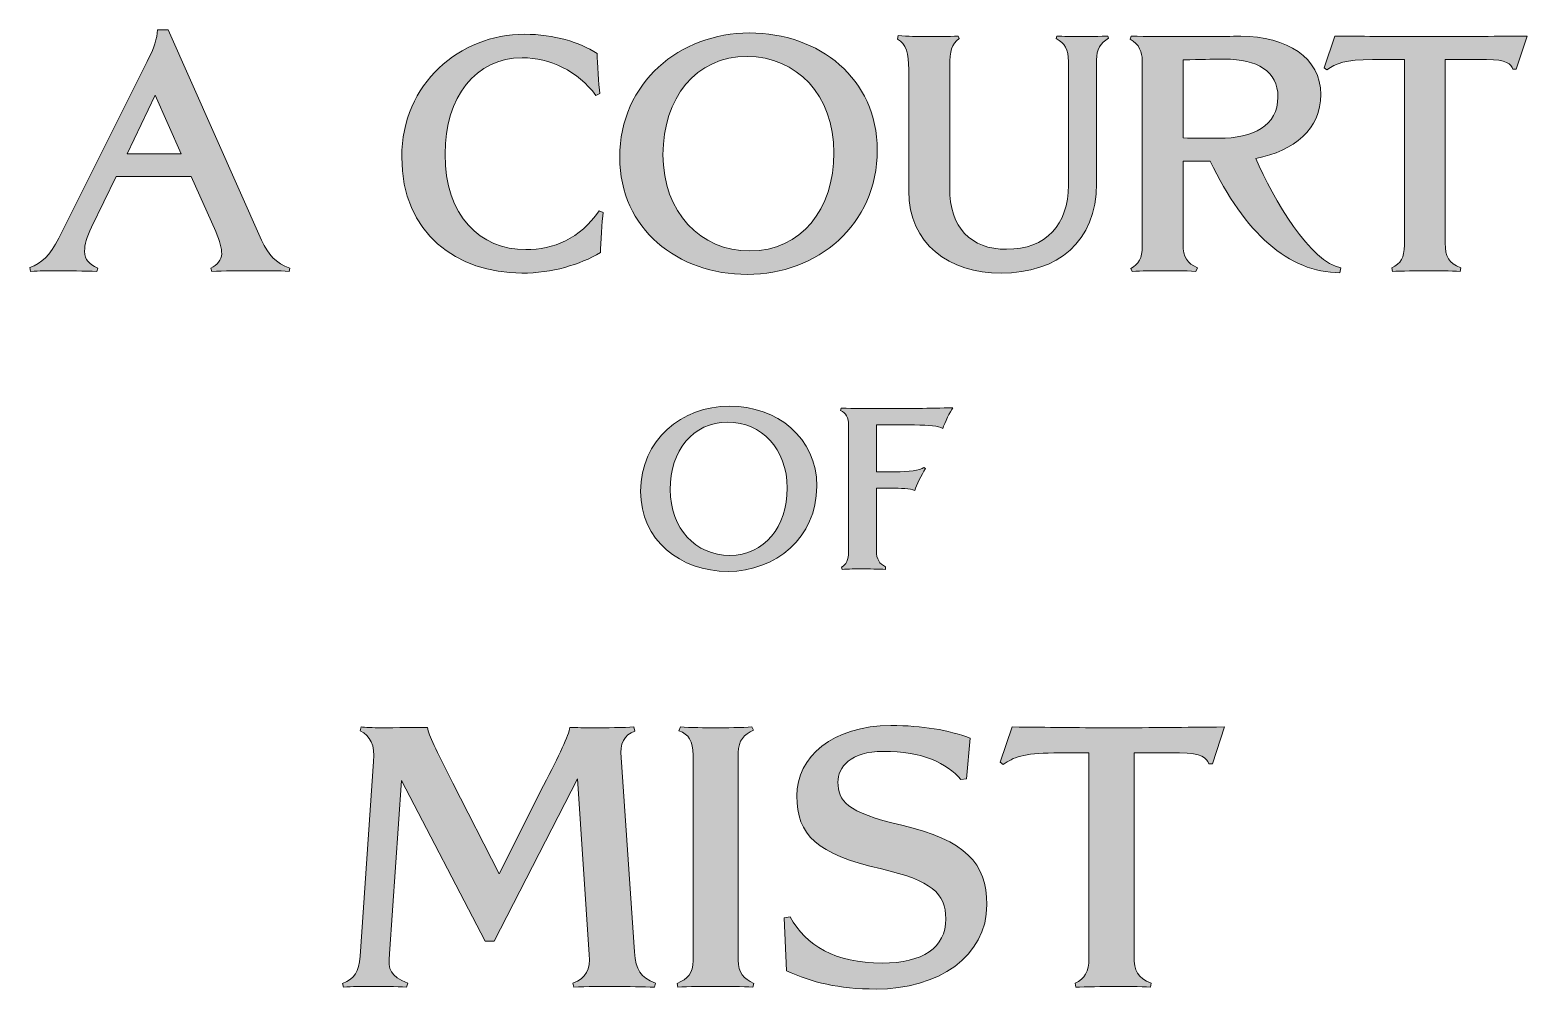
# Model space of a CAD drawing. Header units: millimetres. Extents: x 67.1 to 97, y -83.9 to -50.7.
# Drawn here: x 67.05 to 96.98, y -69.87 to -50.7 of the extents above; entities that cross this region are included whole.
import ezdxf

# ---------------------------------------------------------------- set-up
doc = ezdxf.new("R2010")
doc.units = ezdxf.units.MM
doc.header["$MEASUREMENT"] = 0
doc.layers.add('Layer 1', color=7, linetype='Continuous', lineweight=0)

msp = doc.modelspace()

# ---------------------------------------------------------------- hatches: boundary and pattern name
at = {"layer": 'Layer 1', "transparency": 33554687}
h = msp.add_hatch(color=250, dxfattribs=at)
h.dxf.hatch_style = 2
edge = h.paths.add_edge_path()
edge.add_spline(control_points=[(69.561, -52.003), (69.561, -52.003), (68.998, -53.176), (68.998, -53.176), (68.998, -53.176), (70.077, -53.176), (70.077, -53.176), (70.077, -53.176), (69.561, -52.003), (69.561, -52.003)], knot_values=[0, 0, 0, 0, 1, 1, 1, 2, 2, 2, 3, 3, 3, 3], degree=3, periodic=0)
edge = h.paths.add_edge_path()
edge.add_spline(control_points=[(72.235, -55.528), (72.041, -55.508), (71.753, -55.515), (71.505, -55.515), (71.277, -55.515), (70.908, -55.515), (70.694, -55.528), (70.694, -55.528), (70.674, -55.461), (70.674, -55.461), (70.794, -55.408), (70.888, -55.287), (70.888, -55.18), (70.888, -55.059), (70.855, -54.932), (70.768, -54.731), (70.768, -54.731), (70.278, -53.632), (70.278, -53.632), (70.278, -53.632), (68.777, -53.632), (68.777, -53.632), (68.777, -53.632), (68.288, -54.644), (68.288, -54.644), (68.187, -54.851), (68.147, -54.985), (68.147, -55.126), (68.147, -55.307), (68.234, -55.367), (68.409, -55.461), (68.409, -55.461), (68.389, -55.528), (68.389, -55.528), (68.161, -55.522), (67.806, -55.515), (67.578, -55.515), (67.377, -55.515), (67.263, -55.515), (67.068, -55.528), (67.068, -55.528), (67.055, -55.448), (67.055, -55.448), (67.289, -55.367), (67.457, -55.213), (67.631, -54.865), (67.631, -54.865), (69.4, -51.333), (69.4, -51.333), (69.535, -51.065), (69.602, -50.864), (69.602, -50.703), (69.602, -50.703), (69.816, -50.703), (69.816, -50.703), (69.816, -50.703), (71.686, -54.905), (71.686, -54.905), (71.813, -55.193), (71.974, -55.367), (72.249, -55.461), (72.249, -55.461), (72.235, -55.528), (72.235, -55.528)], knot_values=[0, 0, 0, 0, 1, 1, 1, 2, 2, 2, 3, 3, 3, 4, 4, 4, 5, 5, 5, 6, 6, 6, 7, 7, 7, 8, 8, 8, 9, 9, 9, 10, 10, 10, 11, 11, 11, 12, 12, 12, 13, 13, 13, 14, 14, 14, 15, 15, 15, 16, 16, 16, 17, 17, 17, 18, 18, 18, 19, 19, 19, 20, 20, 20, 21, 21, 21, 21], degree=3, periodic=0)
h = msp.add_hatch(color=250, dxfattribs=at)
h.dxf.hatch_style = 2
edge = h.paths.add_edge_path()
edge.add_spline(control_points=[(78.462, -55.153), (78.04, -55.394), (77.497, -55.562), (76.887, -55.562), (75.594, -55.562), (74.488, -54.771), (74.488, -53.243), (74.488, -51.768), (75.647, -50.79), (76.941, -50.79), (77.551, -50.79), (78.02, -50.944), (78.395, -51.172), (78.395, -51.353), (78.422, -51.802), (78.449, -51.976), (78.449, -51.976), (78.368, -52.01), (78.368, -52.01), (78.006, -51.521), (77.45, -51.259), (76.894, -51.259), (75.969, -51.259), (75.353, -52.043), (75.353, -53.183), (75.353, -54.422), (76.056, -55.093), (76.968, -55.093), (77.517, -55.093), (78.047, -54.878), (78.435, -54.315), (78.435, -54.315), (78.516, -54.349), (78.516, -54.349), (78.489, -54.523), (78.462, -54.972), (78.462, -55.153)], knot_values=[0, 0, 0, 0, 1, 1, 1, 2, 2, 2, 3, 3, 3, 4, 4, 4, 5, 5, 5, 6, 6, 6, 7, 7, 7, 8, 8, 8, 9, 9, 9, 10, 10, 10, 11, 11, 11, 12, 12, 12, 12], degree=3, periodic=0)
h = msp.add_hatch(color=250, dxfattribs=at)
h.dxf.hatch_style = 2
edge = h.paths.add_edge_path()
edge.add_spline(control_points=[(81.391, -51.232), (80.366, -51.232), (79.709, -52.063), (79.709, -53.196), (79.709, -54.349), (80.46, -55.119), (81.445, -55.119), (82.47, -55.119), (83.127, -54.288), (83.127, -53.156), (83.127, -52.003), (82.377, -51.232), (81.391, -51.232)], knot_values=[0, 0, 0, 0, 1, 1, 1, 2, 2, 2, 3, 3, 3, 4, 4, 4, 4], degree=3, periodic=0)
edge = h.paths.add_edge_path()
edge.add_spline(control_points=[(81.398, -55.589), (80.004, -55.589), (78.845, -54.677), (78.845, -53.25), (78.845, -51.748), (80.051, -50.763), (81.438, -50.763), (82.832, -50.763), (83.992, -51.675), (83.992, -53.102), (83.992, -54.603), (82.785, -55.589), (81.398, -55.589)], knot_values=[0, 0, 0, 0, 1, 1, 1, 2, 2, 2, 3, 3, 3, 4, 4, 4, 4], degree=3, periodic=0)
h = msp.add_hatch(color=250, dxfattribs=at)
h.dxf.hatch_style = 2
edge = h.paths.add_edge_path()
edge.add_spline(control_points=[(88.375, -51.299), (88.375, -51.299), (88.375, -53.772), (88.375, -53.772), (88.375, -54.932), (87.598, -55.562), (86.472, -55.562), (85.427, -55.562), (84.622, -54.979), (84.622, -53.92), (84.622, -53.92), (84.622, -51.494), (84.622, -51.494), (84.622, -51.172), (84.569, -50.984), (84.395, -50.884), (84.395, -50.884), (84.408, -50.817), (84.408, -50.817), (84.616, -50.83), (84.783, -50.837), (84.991, -50.837), (85.125, -50.837), (85.44, -50.837), (85.608, -50.824), (85.608, -50.824), (85.628, -50.877), (85.628, -50.877), (85.48, -50.991), (85.44, -51.118), (85.44, -51.427), (85.44, -51.427), (85.44, -53.859), (85.44, -53.859), (85.44, -54.65), (85.856, -55.086), (86.579, -55.086), (87.37, -55.086), (87.813, -54.59), (87.813, -53.806), (87.813, -53.806), (87.813, -51.333), (87.813, -51.333), (87.813, -51.092), (87.739, -50.964), (87.571, -50.877), (87.571, -50.877), (87.585, -50.824), (87.585, -50.824), (87.692, -50.83), (87.92, -50.837), (88.027, -50.837), (88.121, -50.837), (88.509, -50.83), (88.603, -50.824), (88.603, -50.824), (88.617, -50.87), (88.617, -50.87), (88.456, -50.958), (88.375, -51.098), (88.375, -51.299)], knot_values=[0, 0, 0, 0, 1, 1, 1, 2, 2, 2, 3, 3, 3, 4, 4, 4, 5, 5, 5, 6, 6, 6, 7, 7, 7, 8, 8, 8, 9, 9, 9, 10, 10, 10, 11, 11, 11, 12, 12, 12, 13, 13, 13, 14, 14, 14, 15, 15, 15, 16, 16, 16, 17, 17, 17, 18, 18, 18, 19, 19, 19, 20, 20, 20, 20], degree=3, periodic=0)
h = msp.add_hatch(color=250, dxfattribs=at)
h.dxf.hatch_style = 2
edge = h.paths.add_edge_path()
edge.add_spline(control_points=[(90.936, -51.286), (90.635, -51.286), (90.494, -51.293), (90.105, -51.299), (90.105, -51.299), (90.105, -52.861), (90.105, -52.861), (90.34, -52.868), (90.581, -52.868), (90.822, -52.868), (91.506, -52.868), (92.002, -52.62), (92.002, -52.043), (92.002, -51.527), (91.593, -51.286), (90.936, -51.286)], knot_values=[0, 0, 0, 0, 1, 1, 1, 2, 2, 2, 3, 3, 3, 4, 4, 4, 5, 5, 5, 5], degree=3, periodic=0)
edge = h.paths.add_edge_path()
edge.add_spline(control_points=[(93.242, -55.555), (92.21, -55.548), (91.338, -54.764), (90.648, -53.323), (90.46, -53.323), (90.28, -53.323), (90.105, -53.323), (90.105, -53.323), (90.105, -54.979), (90.105, -54.979), (90.105, -55.253), (90.186, -55.367), (90.393, -55.454), (90.393, -55.454), (90.36, -55.528), (90.36, -55.528), (90.146, -55.508), (89.871, -55.515), (89.683, -55.515), (89.495, -55.515), (89.281, -55.515), (89.087, -55.528), (89.087, -55.528), (89.06, -55.468), (89.06, -55.468), (89.221, -55.394), (89.288, -55.253), (89.288, -55.032), (89.288, -55.032), (89.288, -51.306), (89.288, -51.306), (89.288, -51.159), (89.234, -50.984), (89.046, -50.884), (89.046, -50.884), (89.067, -50.824), (89.067, -50.824), (89.402, -50.837), (89.656, -50.837), (89.991, -50.837), (90.347, -50.837), (90.896, -50.83), (91.258, -50.83), (92.183, -50.83), (92.86, -51.259), (92.86, -51.996), (92.86, -52.68), (92.33, -53.122), (91.56, -53.27), (91.895, -54.081), (92.672, -55.367), (93.262, -55.454), (93.262, -55.454), (93.242, -55.555), (93.242, -55.555)], knot_values=[0, 0, 0, 0, 1, 1, 1, 2, 2, 2, 3, 3, 3, 4, 4, 4, 5, 5, 5, 6, 6, 6, 7, 7, 7, 8, 8, 8, 9, 9, 9, 10, 10, 10, 11, 11, 11, 12, 12, 12, 13, 13, 13, 14, 14, 14, 15, 15, 15, 16, 16, 16, 17, 17, 17, 18, 18, 18, 18], degree=3, periodic=0)
h = msp.add_hatch(color=250, dxfattribs=at)
h.dxf.hatch_style = 2
edge = h.paths.add_edge_path()
edge.add_spline(control_points=[(96.767, -51.487), (96.767, -51.487), (96.7, -51.487), (96.7, -51.487), (96.66, -51.387), (96.58, -51.293), (96.171, -51.293), (96.171, -51.293), (95.347, -51.293), (95.347, -51.293), (95.347, -51.293), (95.347, -54.965), (95.347, -54.965), (95.347, -55.233), (95.414, -55.361), (95.655, -55.454), (95.655, -55.454), (95.642, -55.528), (95.642, -55.528), (95.481, -55.515), (95.139, -55.515), (94.971, -55.515), (94.81, -55.515), (94.448, -55.522), (94.295, -55.528), (94.295, -55.528), (94.281, -55.454), (94.281, -55.454), (94.455, -55.374), (94.529, -55.253), (94.529, -55.005), (94.529, -55.005), (94.529, -51.293), (94.529, -51.293), (94.529, -51.293), (93.892, -51.293), (93.892, -51.293), (93.343, -51.293), (93.162, -51.373), (92.981, -51.5), (92.981, -51.5), (92.927, -51.46), (92.927, -51.46), (92.927, -51.46), (93.142, -50.824), (93.142, -50.824), (93.845, -50.83), (94.247, -50.837), (94.951, -50.837), (95.742, -50.837), (96.198, -50.83), (96.982, -50.824), (96.982, -50.824), (96.767, -51.487), (96.767, -51.487)], knot_values=[0, 0, 0, 0, 1, 1, 1, 2, 2, 2, 3, 3, 3, 4, 4, 4, 5, 5, 5, 6, 6, 6, 7, 7, 7, 8, 8, 8, 9, 9, 9, 10, 10, 10, 11, 11, 11, 12, 12, 12, 13, 13, 13, 14, 14, 14, 15, 15, 15, 16, 16, 16, 17, 17, 17, 18, 18, 18, 18], degree=3, periodic=0)
h = msp.add_hatch(color=250, dxfattribs=at)
h.dxf.hatch_style = 2
edge = h.paths.add_edge_path()
edge.add_spline(control_points=[(81.004, -58.542), (80.303, -58.542), (79.853, -59.111), (79.853, -59.886), (79.853, -60.675), (80.367, -61.202), (81.041, -61.202), (81.743, -61.202), (82.192, -60.634), (82.192, -59.858), (82.192, -59.07), (81.679, -58.542), (81.004, -58.542)], knot_values=[0, 0, 0, 0, 1, 1, 1, 2, 2, 2, 3, 3, 3, 4, 4, 4, 4], degree=3, periodic=0)
edge = h.paths.add_edge_path()
edge.add_spline(control_points=[(81.009, -61.523), (80.055, -61.523), (79.261, -60.899), (79.261, -59.923), (79.261, -58.895), (80.087, -58.221), (81.036, -58.221), (81.99, -58.221), (82.784, -58.845), (82.784, -59.822), (82.784, -60.849), (81.958, -61.523), (81.009, -61.523)], knot_values=[0, 0, 0, 0, 1, 1, 1, 2, 2, 2, 3, 3, 3, 4, 4, 4, 4], degree=3, periodic=0)
h = msp.add_hatch(color=250, dxfattribs=at)
h.dxf.hatch_style = 2
edge = h.paths.add_edge_path()
edge.add_spline(control_points=[(85.302, -58.666), (85.201, -58.62), (85.049, -58.597), (84.737, -58.597), (84.737, -58.597), (83.976, -58.597), (83.976, -58.597), (83.976, -58.597), (83.976, -59.533), (83.976, -59.533), (83.976, -59.533), (84.352, -59.533), (84.352, -59.533), (84.623, -59.533), (84.838, -59.505), (84.926, -59.45), (84.926, -59.45), (84.958, -59.469), (84.958, -59.469), (84.875, -59.588), (84.779, -59.803), (84.742, -59.904), (84.641, -59.868), (84.472, -59.858), (84.265, -59.858), (84.265, -59.858), (83.976, -59.858), (83.976, -59.858), (83.976, -59.858), (83.976, -61.115), (83.976, -61.115), (83.976, -61.285), (84.036, -61.372), (84.16, -61.432), (84.16, -61.432), (84.155, -61.482), (84.155, -61.482), (84.041, -61.477), (83.807, -61.473), (83.692, -61.473), (83.591, -61.473), (83.394, -61.473), (83.293, -61.482), (83.293, -61.482), (83.279, -61.436), (83.279, -61.436), (83.371, -61.399), (83.417, -61.276), (83.417, -61.138), (83.417, -61.138), (83.417, -58.602), (83.417, -58.602), (83.417, -58.45), (83.371, -58.354), (83.261, -58.308), (83.261, -58.308), (83.274, -58.262), (83.274, -58.262), (83.541, -58.267), (83.756, -58.267), (84.022, -58.267), (84.618, -58.267), (85.035, -58.267), (85.503, -58.253), (85.449, -58.322), (85.338, -58.556), (85.302, -58.666)], knot_values=[0, 0, 0, 0, 1, 1, 1, 2, 2, 2, 3, 3, 3, 4, 4, 4, 5, 5, 5, 6, 6, 6, 7, 7, 7, 8, 8, 8, 9, 9, 9, 10, 10, 10, 11, 11, 11, 12, 12, 12, 13, 13, 13, 14, 14, 14, 15, 15, 15, 16, 16, 16, 17, 17, 17, 18, 18, 18, 19, 19, 19, 20, 20, 20, 21, 21, 21, 22, 22, 22, 22], degree=3, periodic=0)
h = msp.add_hatch(color=250, dxfattribs=at)
h.dxf.hatch_style = 2
edge = h.paths.add_edge_path()
edge.add_spline(control_points=[(79.539, -69.832), (79.332, -69.825), (78.984, -69.817), (78.776, -69.817), (78.524, -69.817), (78.169, -69.817), (77.924, -69.832), (77.924, -69.832), (77.91, -69.751), (77.91, -69.751), (78.169, -69.654), (78.265, -69.477), (78.236, -69.18), (78.236, -69.18), (77.999, -65.669), (77.999, -65.669), (77.999, -65.669), (76.332, -68.914), (76.332, -68.914), (76.332, -68.914), (76.154, -68.914), (76.154, -68.914), (76.154, -68.914), (74.48, -65.699), (74.48, -65.699), (74.48, -65.699), (74.243, -69.165), (74.243, -69.165), (74.214, -69.499), (74.251, -69.602), (74.606, -69.751), (74.606, -69.751), (74.584, -69.832), (74.584, -69.832), (74.391, -69.817), (74.051, -69.817), (73.851, -69.817), (73.673, -69.817), (73.502, -69.817), (73.325, -69.832), (73.325, -69.832), (73.303, -69.758), (73.303, -69.758), (73.554, -69.654), (73.628, -69.536), (73.658, -69.21), (73.658, -69.21), (73.925, -65.321), (73.925, -65.321), (73.954, -64.988), (73.858, -64.818), (73.658, -64.706), (73.658, -64.706), (73.673, -64.632), (73.673, -64.632), (73.732, -64.64), (73.925, -64.647), (74.073, -64.647), (74.332, -64.647), (74.88, -64.64), (74.999, -64.64), (75.036, -64.81), (75.154, -65.062), (75.51, -65.758), (75.51, -65.758), (76.436, -67.566), (76.436, -67.566), (76.436, -67.566), (77.324, -65.803), (77.324, -65.803), (77.636, -65.195), (77.821, -64.795), (77.85, -64.64), (77.954, -64.647), (78.169, -64.647), (78.339, -64.647), (78.539, -64.647), (78.954, -64.647), (79.124, -64.632), (79.124, -64.632), (79.147, -64.714), (79.147, -64.714), (78.932, -64.788), (78.843, -64.966), (78.873, -65.24), (78.873, -65.24), (79.139, -69.128), (79.139, -69.128), (79.169, -69.499), (79.25, -69.625), (79.561, -69.751), (79.561, -69.751), (79.539, -69.832), (79.539, -69.832)], knot_values=[0, 0, 0, 0, 1, 1, 1, 2, 2, 2, 3, 3, 3, 4, 4, 4, 5, 5, 5, 6, 6, 6, 7, 7, 7, 8, 8, 8, 9, 9, 9, 10, 10, 10, 11, 11, 11, 12, 12, 12, 13, 13, 13, 14, 14, 14, 15, 15, 15, 16, 16, 16, 17, 17, 17, 18, 18, 18, 19, 19, 19, 20, 20, 20, 21, 21, 21, 22, 22, 22, 23, 23, 23, 24, 24, 24, 25, 25, 25, 26, 26, 26, 27, 27, 27, 28, 28, 28, 29, 29, 29, 30, 30, 30, 31, 31, 31, 31], degree=3, periodic=0)
h = msp.add_hatch(color=250, dxfattribs=at)
h.dxf.hatch_style = 2
edge = h.paths.add_edge_path()
edge.add_spline(control_points=[(81.503, -69.832), (81.318, -69.817), (80.955, -69.817), (80.77, -69.817), (80.555, -69.817), (80.199, -69.817), (80.007, -69.832), (80.007, -69.832), (79.992, -69.758), (79.992, -69.758), (80.207, -69.662), (80.311, -69.558), (80.311, -69.299), (80.311, -69.299), (80.311, -65.195), (80.311, -65.195), (80.311, -64.906), (80.222, -64.781), (80.029, -64.706), (80.029, -64.706), (80.059, -64.632), (80.059, -64.632), (80.244, -64.647), (80.57, -64.647), (80.755, -64.647), (80.94, -64.647), (81.318, -64.647), (81.488, -64.632), (81.488, -64.632), (81.518, -64.699), (81.518, -64.699), (81.333, -64.773), (81.214, -64.906), (81.214, -65.143), (81.214, -65.143), (81.214, -69.291), (81.214, -69.291), (81.214, -69.551), (81.325, -69.662), (81.525, -69.758), (81.525, -69.758), (81.503, -69.832), (81.503, -69.832)], knot_values=[0, 0, 0, 0, 1, 1, 1, 2, 2, 2, 3, 3, 3, 4, 4, 4, 5, 5, 5, 6, 6, 6, 7, 7, 7, 8, 8, 8, 9, 9, 9, 10, 10, 10, 11, 11, 11, 12, 12, 12, 13, 13, 13, 14, 14, 14, 14], degree=3, periodic=0)
h = msp.add_hatch(color=250, dxfattribs=at)
h.dxf.hatch_style = 2
edge = h.paths.add_edge_path()
edge.add_spline(control_points=[(83.97, -69.869), (83.207, -69.869), (82.696, -69.736), (82.177, -69.506), (82.177, -69.506), (82.133, -68.447), (82.133, -68.447), (82.133, -68.447), (82.251, -68.425), (82.251, -68.425), (82.57, -69.003), (83.148, -69.351), (84.088, -69.351), (84.903, -69.351), (85.362, -69.04), (85.362, -68.469), (85.362, -67.951), (85.074, -67.699), (84.074, -67.469), (82.777, -67.173), (82.385, -66.788), (82.385, -66.01), (82.385, -65.232), (83.096, -64.603), (84.266, -64.603), (84.91, -64.603), (85.4, -64.692), (85.851, -64.855), (85.851, -64.855), (85.777, -65.669), (85.777, -65.669), (85.777, -65.669), (85.666, -65.684), (85.666, -65.684), (85.377, -65.351), (84.903, -65.121), (84.11, -65.121), (83.451, -65.121), (83.207, -65.432), (83.207, -65.736), (83.207, -66.106), (83.363, -66.336), (84.481, -66.595), (85.755, -66.892), (86.184, -67.358), (86.184, -68.18), (86.184, -69.225), (85.207, -69.869), (83.97, -69.869)], knot_values=[0, 0, 0, 0, 1, 1, 1, 2, 2, 2, 3, 3, 3, 4, 4, 4, 5, 5, 5, 6, 6, 6, 7, 7, 7, 8, 8, 8, 9, 9, 9, 10, 10, 10, 11, 11, 11, 12, 12, 12, 13, 13, 13, 14, 14, 14, 15, 15, 15, 16, 16, 16, 16], degree=3, periodic=0)
h = msp.add_hatch(color=250, dxfattribs=at)
h.dxf.hatch_style = 2
edge = h.paths.add_edge_path()
edge.add_spline(control_points=[(90.696, -65.366), (90.696, -65.366), (90.622, -65.366), (90.622, -65.366), (90.578, -65.255), (90.489, -65.151), (90.037, -65.151), (90.037, -65.151), (89.126, -65.151), (89.126, -65.151), (89.126, -65.151), (89.126, -69.21), (89.126, -69.21), (89.126, -69.506), (89.2, -69.647), (89.467, -69.751), (89.467, -69.751), (89.452, -69.832), (89.452, -69.832), (89.274, -69.817), (88.896, -69.817), (88.711, -69.817), (88.534, -69.817), (88.134, -69.825), (87.963, -69.832), (87.963, -69.832), (87.948, -69.751), (87.948, -69.751), (88.141, -69.662), (88.223, -69.528), (88.223, -69.254), (88.223, -69.254), (88.223, -65.151), (88.223, -65.151), (88.223, -65.151), (87.519, -65.151), (87.519, -65.151), (86.911, -65.151), (86.712, -65.24), (86.512, -65.381), (86.512, -65.381), (86.452, -65.336), (86.452, -65.336), (86.452, -65.336), (86.689, -64.632), (86.689, -64.632), (87.467, -64.64), (87.911, -64.647), (88.689, -64.647), (89.563, -64.647), (90.067, -64.64), (90.933, -64.632), (90.933, -64.632), (90.696, -65.366), (90.696, -65.366)], knot_values=[0, 0, 0, 0, 1, 1, 1, 2, 2, 2, 3, 3, 3, 4, 4, 4, 5, 5, 5, 6, 6, 6, 7, 7, 7, 8, 8, 8, 9, 9, 9, 10, 10, 10, 11, 11, 11, 12, 12, 12, 13, 13, 13, 14, 14, 14, 15, 15, 15, 16, 16, 16, 17, 17, 17, 18, 18, 18, 18], degree=3, periodic=0)

# ---------------------------------------------------------------- linework, layer by layer
at = {"layer": 'Layer 1'}
for points, knots in [([(72.235, -55.528), (72.041, -55.508), (71.753, -55.515), (71.505, -55.515), (71.277, -55.515), (70.908, -55.515), (70.694, -55.528), (70.694, -55.528), (70.674, -55.461), (70.674, -55.461), (70.794, -55.408), (70.888, -55.287), (70.888, -55.18), (70.888, -55.059), (70.855, -54.932), (70.768, -54.731), (70.768, -54.731), (70.278, -53.632), (70.278, -53.632), (70.278, -53.632), (68.777, -53.632), (68.777, -53.632), (68.777, -53.632), (68.288, -54.644), (68.288, -54.644), (68.187, -54.851), (68.147, -54.985), (68.147, -55.126), (68.147, -55.307), (68.234, -55.367), (68.409, -55.461), (68.409, -55.461), (68.389, -55.528), (68.389, -55.528), (68.161, -55.522), (67.806, -55.515), (67.578, -55.515), (67.377, -55.515), (67.263, -55.515), (67.068, -55.528), (67.068, -55.528), (67.055, -55.448), (67.055, -55.448), (67.289, -55.367), (67.457, -55.213), (67.631, -54.865), (67.631, -54.865), (69.4, -51.333), (69.4, -51.333), (69.535, -51.065), (69.602, -50.864), (69.602, -50.703), (69.602, -50.703), (69.816, -50.703), (69.816, -50.703), (69.816, -50.703), (71.686, -54.905), (71.686, -54.905), (71.813, -55.193), (71.974, -55.367), (72.249, -55.461), (72.249, -55.461), (72.235, -55.528), (72.235, -55.528)], [0, 0, 0, 0, 1, 1, 1, 2, 2, 2, 3, 3, 3, 4, 4, 4, 5, 5, 5, 6, 6, 6, 7, 7, 7, 8, 8, 8, 9, 9, 9, 10, 10, 10, 11, 11, 11, 12, 12, 12, 13, 13, 13, 14, 14, 14, 15, 15, 15, 16, 16, 16, 17, 17, 17, 18, 18, 18, 19, 19, 19, 20, 20, 20, 21, 21, 21, 21]), ([(78.462, -55.153), (78.04, -55.394), (77.497, -55.562), (76.887, -55.562), (75.594, -55.562), (74.488, -54.771), (74.488, -53.243), (74.488, -51.768), (75.647, -50.79), (76.941, -50.79), (77.551, -50.79), (78.02, -50.944), (78.395, -51.172), (78.395, -51.353), (78.422, -51.802), (78.449, -51.976), (78.449, -51.976), (78.368, -52.01), (78.368, -52.01), (78.006, -51.521), (77.45, -51.259), (76.894, -51.259), (75.969, -51.259), (75.353, -52.043), (75.353, -53.183), (75.353, -54.422), (76.056, -55.093), (76.968, -55.093), (77.517, -55.093), (78.047, -54.878), (78.435, -54.315), (78.435, -54.315), (78.516, -54.349), (78.516, -54.349), (78.489, -54.523), (78.462, -54.972), (78.462, -55.153)], [0, 0, 0, 0, 1, 1, 1, 2, 2, 2, 3, 3, 3, 4, 4, 4, 5, 5, 5, 6, 6, 6, 7, 7, 7, 8, 8, 8, 9, 9, 9, 10, 10, 10, 11, 11, 11, 12, 12, 12, 12]), ([(81.398, -55.589), (80.004, -55.589), (78.845, -54.677), (78.845, -53.25), (78.845, -51.748), (80.051, -50.763), (81.438, -50.763), (82.832, -50.763), (83.992, -51.675), (83.992, -53.102), (83.992, -54.603), (82.785, -55.589), (81.398, -55.589)], [0, 0, 0, 0, 1, 1, 1, 2, 2, 2, 3, 3, 3, 4, 4, 4, 4]), ([(88.375, -51.299), (88.375, -51.299), (88.375, -53.772), (88.375, -53.772), (88.375, -54.932), (87.598, -55.562), (86.472, -55.562), (85.427, -55.562), (84.622, -54.979), (84.622, -53.92), (84.622, -53.92), (84.622, -51.494), (84.622, -51.494), (84.622, -51.172), (84.569, -50.984), (84.395, -50.884), (84.395, -50.884), (84.408, -50.817), (84.408, -50.817), (84.616, -50.83), (84.783, -50.837), (84.991, -50.837), (85.125, -50.837), (85.44, -50.837), (85.608, -50.824), (85.608, -50.824), (85.628, -50.877), (85.628, -50.877), (85.48, -50.991), (85.44, -51.118), (85.44, -51.427), (85.44, -51.427), (85.44, -53.859), (85.44, -53.859), (85.44, -54.65), (85.856, -55.086), (86.579, -55.086), (87.37, -55.086), (87.813, -54.59), (87.813, -53.806), (87.813, -53.806), (87.813, -51.333), (87.813, -51.333), (87.813, -51.092), (87.739, -50.964), (87.571, -50.877), (87.571, -50.877), (87.585, -50.824), (87.585, -50.824), (87.692, -50.83), (87.92, -50.837), (88.027, -50.837), (88.121, -50.837), (88.509, -50.83), (88.603, -50.824), (88.603, -50.824), (88.617, -50.87), (88.617, -50.87), (88.456, -50.958), (88.375, -51.098), (88.375, -51.299)], [0, 0, 0, 0, 1, 1, 1, 2, 2, 2, 3, 3, 3, 4, 4, 4, 5, 5, 5, 6, 6, 6, 7, 7, 7, 8, 8, 8, 9, 9, 9, 10, 10, 10, 11, 11, 11, 12, 12, 12, 13, 13, 13, 14, 14, 14, 15, 15, 15, 16, 16, 16, 17, 17, 17, 18, 18, 18, 19, 19, 19, 20, 20, 20, 20]), ([(93.242, -55.555), (92.21, -55.548), (91.338, -54.764), (90.648, -53.323), (90.46, -53.323), (90.28, -53.323), (90.105, -53.323), (90.105, -53.323), (90.105, -54.979), (90.105, -54.979), (90.105, -55.253), (90.186, -55.367), (90.393, -55.454), (90.393, -55.454), (90.36, -55.528), (90.36, -55.528), (90.146, -55.508), (89.871, -55.515), (89.683, -55.515), (89.495, -55.515), (89.281, -55.515), (89.087, -55.528), (89.087, -55.528), (89.06, -55.468), (89.06, -55.468), (89.221, -55.394), (89.288, -55.253), (89.288, -55.032), (89.288, -55.032), (89.288, -51.306), (89.288, -51.306), (89.288, -51.159), (89.234, -50.984), (89.046, -50.884), (89.046, -50.884), (89.067, -50.824), (89.067, -50.824), (89.402, -50.837), (89.656, -50.837), (89.991, -50.837), (90.347, -50.837), (90.896, -50.83), (91.258, -50.83), (92.183, -50.83), (92.86, -51.259), (92.86, -51.996), (92.86, -52.68), (92.33, -53.122), (91.56, -53.27), (91.895, -54.081), (92.672, -55.367), (93.262, -55.454), (93.262, -55.454), (93.242, -55.555), (93.242, -55.555)], [0, 0, 0, 0, 1, 1, 1, 2, 2, 2, 3, 3, 3, 4, 4, 4, 5, 5, 5, 6, 6, 6, 7, 7, 7, 8, 8, 8, 9, 9, 9, 10, 10, 10, 11, 11, 11, 12, 12, 12, 13, 13, 13, 14, 14, 14, 15, 15, 15, 16, 16, 16, 17, 17, 17, 18, 18, 18, 18]), ([(96.767, -51.487), (96.767, -51.487), (96.7, -51.487), (96.7, -51.487), (96.66, -51.387), (96.58, -51.293), (96.171, -51.293), (96.171, -51.293), (95.347, -51.293), (95.347, -51.293), (95.347, -51.293), (95.347, -54.965), (95.347, -54.965), (95.347, -55.233), (95.414, -55.361), (95.655, -55.454), (95.655, -55.454), (95.642, -55.528), (95.642, -55.528), (95.481, -55.515), (95.139, -55.515), (94.971, -55.515), (94.81, -55.515), (94.448, -55.522), (94.295, -55.528), (94.295, -55.528), (94.281, -55.454), (94.281, -55.454), (94.455, -55.374), (94.529, -55.253), (94.529, -55.005), (94.529, -55.005), (94.529, -51.293), (94.529, -51.293), (94.529, -51.293), (93.892, -51.293), (93.892, -51.293), (93.343, -51.293), (93.162, -51.373), (92.981, -51.5), (92.981, -51.5), (92.927, -51.46), (92.927, -51.46), (92.927, -51.46), (93.142, -50.824), (93.142, -50.824), (93.845, -50.83), (94.247, -50.837), (94.951, -50.837), (95.742, -50.837), (96.198, -50.83), (96.982, -50.824), (96.982, -50.824), (96.767, -51.487), (96.767, -51.487)], [0, 0, 0, 0, 1, 1, 1, 2, 2, 2, 3, 3, 3, 4, 4, 4, 5, 5, 5, 6, 6, 6, 7, 7, 7, 8, 8, 8, 9, 9, 9, 10, 10, 10, 11, 11, 11, 12, 12, 12, 13, 13, 13, 14, 14, 14, 15, 15, 15, 16, 16, 16, 17, 17, 17, 18, 18, 18, 18]), ([(81.391, -51.232), (80.366, -51.232), (79.709, -52.063), (79.709, -53.196), (79.709, -54.349), (80.46, -55.119), (81.445, -55.119), (82.47, -55.119), (83.127, -54.288), (83.127, -53.156), (83.127, -52.003), (82.377, -51.232), (81.391, -51.232)], [0, 0, 0, 0, 1, 1, 1, 2, 2, 2, 3, 3, 3, 4, 4, 4, 4]), ([(90.936, -51.286), (90.635, -51.286), (90.494, -51.293), (90.105, -51.299), (90.105, -51.299), (90.105, -52.861), (90.105, -52.861), (90.34, -52.868), (90.581, -52.868), (90.822, -52.868), (91.506, -52.868), (92.002, -52.62), (92.002, -52.043), (92.002, -51.527), (91.593, -51.286), (90.936, -51.286)], [0, 0, 0, 0, 1, 1, 1, 2, 2, 2, 3, 3, 3, 4, 4, 4, 5, 5, 5, 5]), ([(69.561, -52.003), (69.561, -52.003), (68.998, -53.176), (68.998, -53.176), (68.998, -53.176), (70.077, -53.176), (70.077, -53.176), (70.077, -53.176), (69.561, -52.003), (69.561, -52.003)], [0, 0, 0, 0, 1, 1, 1, 2, 2, 2, 3, 3, 3, 3]), ([(81.009, -61.523), (80.055, -61.523), (79.261, -60.899), (79.261, -59.923), (79.261, -58.895), (80.087, -58.221), (81.036, -58.221), (81.99, -58.221), (82.784, -58.845), (82.784, -59.822), (82.784, -60.849), (81.958, -61.523), (81.009, -61.523)], [0, 0, 0, 0, 1, 1, 1, 2, 2, 2, 3, 3, 3, 4, 4, 4, 4]), ([(85.302, -58.666), (85.201, -58.62), (85.049, -58.597), (84.737, -58.597), (84.737, -58.597), (83.976, -58.597), (83.976, -58.597), (83.976, -58.597), (83.976, -59.533), (83.976, -59.533), (83.976, -59.533), (84.352, -59.533), (84.352, -59.533), (84.623, -59.533), (84.838, -59.505), (84.926, -59.45), (84.926, -59.45), (84.958, -59.469), (84.958, -59.469), (84.875, -59.588), (84.779, -59.803), (84.742, -59.904), (84.641, -59.868), (84.472, -59.858), (84.265, -59.858), (84.265, -59.858), (83.976, -59.858), (83.976, -59.858), (83.976, -59.858), (83.976, -61.115), (83.976, -61.115), (83.976, -61.285), (84.036, -61.372), (84.16, -61.432), (84.16, -61.432), (84.155, -61.482), (84.155, -61.482), (84.041, -61.477), (83.807, -61.473), (83.692, -61.473), (83.591, -61.473), (83.394, -61.473), (83.293, -61.482), (83.293, -61.482), (83.279, -61.436), (83.279, -61.436), (83.371, -61.399), (83.417, -61.276), (83.417, -61.138), (83.417, -61.138), (83.417, -58.602), (83.417, -58.602), (83.417, -58.45), (83.371, -58.354), (83.261, -58.308), (83.261, -58.308), (83.274, -58.262), (83.274, -58.262), (83.541, -58.267), (83.756, -58.267), (84.022, -58.267), (84.618, -58.267), (85.035, -58.267), (85.503, -58.253), (85.449, -58.322), (85.338, -58.556), (85.302, -58.666)], [0, 0, 0, 0, 1, 1, 1, 2, 2, 2, 3, 3, 3, 4, 4, 4, 5, 5, 5, 6, 6, 6, 7, 7, 7, 8, 8, 8, 9, 9, 9, 10, 10, 10, 11, 11, 11, 12, 12, 12, 13, 13, 13, 14, 14, 14, 15, 15, 15, 16, 16, 16, 17, 17, 17, 18, 18, 18, 19, 19, 19, 20, 20, 20, 21, 21, 21, 22, 22, 22, 22]), ([(81.004, -58.542), (80.303, -58.542), (79.853, -59.111), (79.853, -59.886), (79.853, -60.675), (80.367, -61.202), (81.041, -61.202), (81.743, -61.202), (82.192, -60.634), (82.192, -59.858), (82.192, -59.07), (81.679, -58.542), (81.004, -58.542)], [0, 0, 0, 0, 1, 1, 1, 2, 2, 2, 3, 3, 3, 4, 4, 4, 4]), ([(79.539, -69.832), (79.332, -69.825), (78.984, -69.817), (78.776, -69.817), (78.524, -69.817), (78.169, -69.817), (77.924, -69.832), (77.924, -69.832), (77.91, -69.751), (77.91, -69.751), (78.169, -69.654), (78.265, -69.477), (78.236, -69.18), (78.236, -69.18), (77.999, -65.669), (77.999, -65.669), (77.999, -65.669), (76.332, -68.914), (76.332, -68.914), (76.332, -68.914), (76.154, -68.914), (76.154, -68.914), (76.154, -68.914), (74.48, -65.699), (74.48, -65.699), (74.48, -65.699), (74.243, -69.165), (74.243, -69.165), (74.214, -69.499), (74.251, -69.602), (74.606, -69.751), (74.606, -69.751), (74.584, -69.832), (74.584, -69.832), (74.391, -69.817), (74.051, -69.817), (73.851, -69.817), (73.673, -69.817), (73.502, -69.817), (73.325, -69.832), (73.325, -69.832), (73.303, -69.758), (73.303, -69.758), (73.554, -69.654), (73.628, -69.536), (73.658, -69.21), (73.658, -69.21), (73.925, -65.321), (73.925, -65.321), (73.954, -64.988), (73.858, -64.818), (73.658, -64.706), (73.658, -64.706), (73.673, -64.632), (73.673, -64.632), (73.732, -64.64), (73.925, -64.647), (74.073, -64.647), (74.332, -64.647), (74.88, -64.64), (74.999, -64.64), (75.036, -64.81), (75.154, -65.062), (75.51, -65.758), (75.51, -65.758), (76.436, -67.566), (76.436, -67.566), (76.436, -67.566), (77.324, -65.803), (77.324, -65.803), (77.636, -65.195), (77.821, -64.795), (77.85, -64.64), (77.954, -64.647), (78.169, -64.647), (78.339, -64.647), (78.539, -64.647), (78.954, -64.647), (79.124, -64.632), (79.124, -64.632), (79.147, -64.714), (79.147, -64.714), (78.932, -64.788), (78.843, -64.966), (78.873, -65.24), (78.873, -65.24), (79.139, -69.128), (79.139, -69.128), (79.169, -69.499), (79.25, -69.625), (79.561, -69.751), (79.561, -69.751), (79.539, -69.832), (79.539, -69.832)], [0, 0, 0, 0, 1, 1, 1, 2, 2, 2, 3, 3, 3, 4, 4, 4, 5, 5, 5, 6, 6, 6, 7, 7, 7, 8, 8, 8, 9, 9, 9, 10, 10, 10, 11, 11, 11, 12, 12, 12, 13, 13, 13, 14, 14, 14, 15, 15, 15, 16, 16, 16, 17, 17, 17, 18, 18, 18, 19, 19, 19, 20, 20, 20, 21, 21, 21, 22, 22, 22, 23, 23, 23, 24, 24, 24, 25, 25, 25, 26, 26, 26, 27, 27, 27, 28, 28, 28, 29, 29, 29, 30, 30, 30, 31, 31, 31, 31]), ([(81.503, -69.832), (81.318, -69.817), (80.955, -69.817), (80.77, -69.817), (80.555, -69.817), (80.199, -69.817), (80.007, -69.832), (80.007, -69.832), (79.992, -69.758), (79.992, -69.758), (80.207, -69.662), (80.311, -69.558), (80.311, -69.299), (80.311, -69.299), (80.311, -65.195), (80.311, -65.195), (80.311, -64.906), (80.222, -64.781), (80.029, -64.706), (80.029, -64.706), (80.059, -64.632), (80.059, -64.632), (80.244, -64.647), (80.57, -64.647), (80.755, -64.647), (80.94, -64.647), (81.318, -64.647), (81.488, -64.632), (81.488, -64.632), (81.518, -64.699), (81.518, -64.699), (81.333, -64.773), (81.214, -64.906), (81.214, -65.143), (81.214, -65.143), (81.214, -69.291), (81.214, -69.291), (81.214, -69.551), (81.325, -69.662), (81.525, -69.758), (81.525, -69.758), (81.503, -69.832), (81.503, -69.832)], [0, 0, 0, 0, 1, 1, 1, 2, 2, 2, 3, 3, 3, 4, 4, 4, 5, 5, 5, 6, 6, 6, 7, 7, 7, 8, 8, 8, 9, 9, 9, 10, 10, 10, 11, 11, 11, 12, 12, 12, 13, 13, 13, 14, 14, 14, 14]), ([(83.97, -69.869), (83.207, -69.869), (82.696, -69.736), (82.177, -69.506), (82.177, -69.506), (82.133, -68.447), (82.133, -68.447), (82.133, -68.447), (82.251, -68.425), (82.251, -68.425), (82.57, -69.003), (83.148, -69.351), (84.088, -69.351), (84.903, -69.351), (85.362, -69.04), (85.362, -68.469), (85.362, -67.951), (85.074, -67.699), (84.074, -67.469), (82.777, -67.173), (82.385, -66.788), (82.385, -66.01), (82.385, -65.232), (83.096, -64.603), (84.266, -64.603), (84.91, -64.603), (85.4, -64.692), (85.851, -64.855), (85.851, -64.855), (85.777, -65.669), (85.777, -65.669), (85.777, -65.669), (85.666, -65.684), (85.666, -65.684), (85.377, -65.351), (84.903, -65.121), (84.11, -65.121), (83.451, -65.121), (83.207, -65.432), (83.207, -65.736), (83.207, -66.106), (83.363, -66.336), (84.481, -66.595), (85.755, -66.892), (86.184, -67.358), (86.184, -68.18), (86.184, -69.225), (85.207, -69.869), (83.97, -69.869)], [0, 0, 0, 0, 1, 1, 1, 2, 2, 2, 3, 3, 3, 4, 4, 4, 5, 5, 5, 6, 6, 6, 7, 7, 7, 8, 8, 8, 9, 9, 9, 10, 10, 10, 11, 11, 11, 12, 12, 12, 13, 13, 13, 14, 14, 14, 15, 15, 15, 16, 16, 16, 16]), ([(90.696, -65.366), (90.696, -65.366), (90.622, -65.366), (90.622, -65.366), (90.578, -65.255), (90.489, -65.151), (90.037, -65.151), (90.037, -65.151), (89.126, -65.151), (89.126, -65.151), (89.126, -65.151), (89.126, -69.21), (89.126, -69.21), (89.126, -69.506), (89.2, -69.647), (89.467, -69.751), (89.467, -69.751), (89.452, -69.832), (89.452, -69.832), (89.274, -69.817), (88.896, -69.817), (88.711, -69.817), (88.534, -69.817), (88.134, -69.825), (87.963, -69.832), (87.963, -69.832), (87.948, -69.751), (87.948, -69.751), (88.141, -69.662), (88.223, -69.528), (88.223, -69.254), (88.223, -69.254), (88.223, -65.151), (88.223, -65.151), (88.223, -65.151), (87.519, -65.151), (87.519, -65.151), (86.911, -65.151), (86.712, -65.24), (86.512, -65.381), (86.512, -65.381), (86.452, -65.336), (86.452, -65.336), (86.452, -65.336), (86.689, -64.632), (86.689, -64.632), (87.467, -64.64), (87.911, -64.647), (88.689, -64.647), (89.563, -64.647), (90.067, -64.64), (90.933, -64.632), (90.933, -64.632), (90.696, -65.366), (90.696, -65.366)], [0, 0, 0, 0, 1, 1, 1, 2, 2, 2, 3, 3, 3, 4, 4, 4, 5, 5, 5, 6, 6, 6, 7, 7, 7, 8, 8, 8, 9, 9, 9, 10, 10, 10, 11, 11, 11, 12, 12, 12, 13, 13, 13, 14, 14, 14, 15, 15, 15, 16, 16, 16, 17, 17, 17, 18, 18, 18, 18])]:
    msp.add_open_spline(points, degree=3, knots=knots, dxfattribs=at)

doc.saveas('drawing.dxf')
